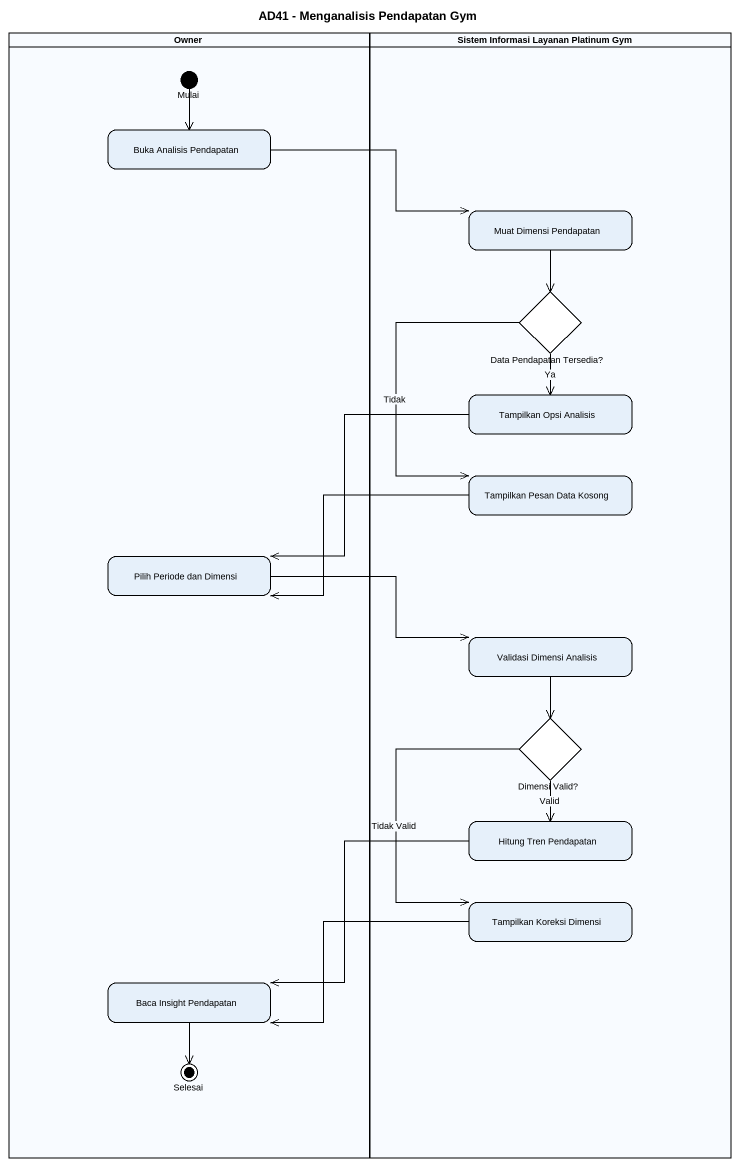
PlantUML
@startuml
title AD41 - Menganalisis Pendapatan Gym
hide empty description
state Owner <<partition>> {
  state Mulai <<start>>
  state "Buka Analisis Pendapatan" as Buka_Analisis_Pendapatan
  state "Pilih Periode dan Dimensi" as Pilih_Periode_dan_Dimensi
  state "Baca Insight Pendapatan" as Baca_Insight_Pendapatan
  state Selesai <<end>>
}
state "Sistem Informasi Layanan Platinum Gym" as Sistem_Informasi_Layanan <<partition>> {
  state "Muat Dimensi Pendapatan" as Muat_Dimensi_Pendapatan
  state "Data Pendapatan Tersedia?" as Data_Pendapatan_Tersedia <<choice>>
  state "Tampilkan Opsi Analisis" as Tampilkan_Opsi_Analisis
  state "Tampilkan Pesan Data Kosong" as Tampilkan_Pesan_Data_Kosong
  state "Validasi Dimensi Analisis" as Validasi_Dimensi_Analisis
  state "Dimensi Valid?" as Dimensi_Valid <<choice>>
  state "Hitung Tren Pendapatan" as Hitung_Tren_Pendapatan
  state "Tampilkan Koreksi Dimensi" as Tampilkan_Koreksi_Dimensi
}
Mulai --> Buka_Analisis_Pendapatan
Buka_Analisis_Pendapatan -right-> Muat_Dimensi_Pendapatan
Muat_Dimensi_Pendapatan --> Data_Pendapatan_Tersedia
Data_Pendapatan_Tersedia --> Tampilkan_Opsi_Analisis : Ya
Data_Pendapatan_Tersedia --> Tampilkan_Pesan_Data_Kosong : Tidak
Tampilkan_Opsi_Analisis -left-> Pilih_Periode_dan_Dimensi
Tampilkan_Pesan_Data_Kosong -left-> Pilih_Periode_dan_Dimensi
Pilih_Periode_dan_Dimensi -right-> Validasi_Dimensi_Analisis
Validasi_Dimensi_Analisis --> Dimensi_Valid
Dimensi_Valid --> Hitung_Tren_Pendapatan : Valid
Dimensi_Valid --> Tampilkan_Koreksi_Dimensi : Tidak Valid
Hitung_Tren_Pendapatan -left-> Baca_Insight_Pendapatan
Tampilkan_Koreksi_Dimensi -left-> Baca_Insight_Pendapatan
Baca_Insight_Pendapatan --> Selesai
@enduml
